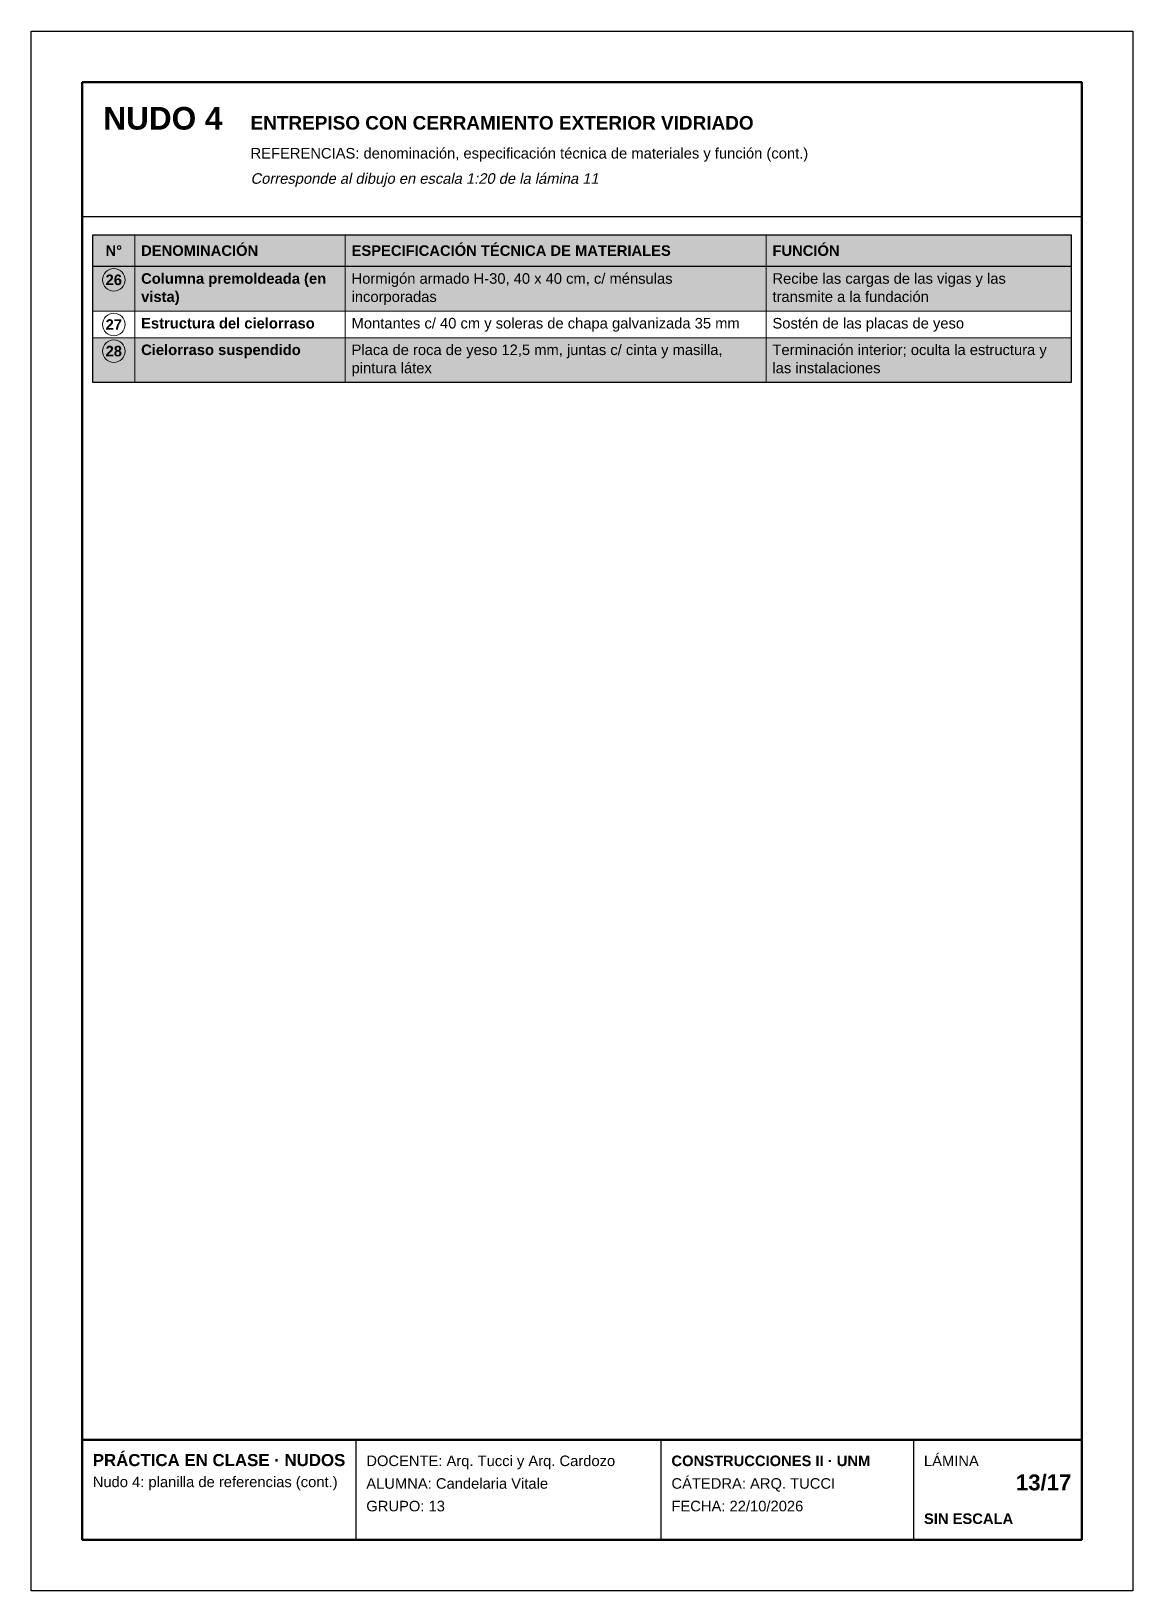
# Model space of a CAD drawing. Header units: millimetres. Extents: x 6 to 4194, y 6 to 5934.
import ezdxf
from ezdxf.enums import TextEntityAlignment as Align

# ---------------------------------------------------------------- set-up
doc = ezdxf.new("R2010")
doc.units = ezdxf.units.MM
doc.header["$LTSCALE"] = 20
for name, color, linetype in [('X-MARCO', 7, 'Continuous'), ('X-ROTULO', 7, 'Continuous'), ('X-TABLA', 7, 'Continuous'), ('X-TEXTOS', 7, 'Continuous')]:
    doc.layers.add(name, color=color, linetype=linetype)
doc.styles.add('ARIAL', font='arial.ttf')
doc.styles.add('ARIAL-B', font='arialbd.ttf')

msp = doc.modelspace()

# ---------------------------------------------------------------- hatches: boundary and pattern name
at = {"layer": 'X-TABLA', "true_color": 0xd9d9d9}
h = msp.add_hatch(color=254, dxfattribs=at)
h.dxf.hatch_style = 1
h.paths.add_polyline_path([(240, 5160), (3960, 5160), (3960, 5040), (240, 5040)])
at = {"layer": 'X-TABLA', "true_color": 0xf2f2f2}
h = msp.add_hatch(color=7, dxfattribs=at)
h.dxf.hatch_style = 1
h.paths.add_polyline_path([(240, 5040), (3960, 5040), (3960, 4870), (240, 4870)])
h = msp.add_hatch(color=7, dxfattribs=at)
h.dxf.hatch_style = 1
h.paths.add_polyline_path([(240, 4769), (3960, 4769), (3960, 4599), (240, 4599)])

# ---------------------------------------------------------------- linework, layer by layer
at = {"layer": 'X-MARCO', "lineweight": 30}
msp.add_lwpolyline([(6, 5934), (4194, 5934), (4194, 6), (6, 6)], close=True, dxfattribs=at)
at = {"layer": 'X-MARCO', "lineweight": 50}
msp.add_lwpolyline([(200, 5740), (4000, 5740), (4000, 200), (200, 200)], close=True, dxfattribs=at)
at = {"layer": 'X-ROTULO', "lineweight": 50}
msp.add_lwpolyline([(200, 580), (4000, 580), (4000, 200), (200, 200)], close=True, dxfattribs=at)
at = {"layer": 'X-ROTULO', "lineweight": 25}
for points in [[(1240, 580), (1240, 200)], [(2400, 580), (2400, 200)], [(3360, 580), (3360, 200)]]:
    msp.add_lwpolyline(points, dxfattribs=at)
at = {"layer": 'X-TABLA', "lineweight": 25}
msp.add_lwpolyline([(240, 5160), (3960, 5160), (3960, 5040), (240, 5040)], close=True, dxfattribs=at)
at = {"layer": 'X-TABLA', "lineweight": 30}
msp.add_lwpolyline([(240, 5160), (3960, 5160), (3960, 4599), (240, 4599)], close=True, dxfattribs=at)
at = {"layer": 'X-TABLA', "lineweight": 13}
for points in [[(400, 5160), (400, 4599)], [(1200, 5160), (1200, 4599)], [(2800, 5160), (2800, 4599)], [(240, 4870), (3960, 4870)], [(240, 4769), (3960, 4769)], [(240, 4599), (3960, 4599)]]:
    msp.add_lwpolyline(points, dxfattribs=at)
at = {"layer": 'X-TABLA', "lineweight": 18}
for centre in [(320, 4989), (320, 4819), (320, 4718)]:
    msp.add_circle(centre, 43, dxfattribs=at)
at = {"layer": 'X-TEXTOS', "lineweight": 25}
msp.add_lwpolyline([(200, 5230), (4000, 5230)], dxfattribs=at)

# ---------------------------------------------------------------- texts
at = {"layer": 'X-ROTULO'}
for s, height, style, p in [('PRÁCTICA EN CLASE · NUDOS', 45.824, 'ARIAL-B', (240, 480)), ('DOCENTE: Arq. Tucci y Arq. Cardozo', 40.096, 'ARIAL', (1280, 480)), ('CONSTRUCCIONES II · UNM', 40.096, 'ARIAL-B', (2440, 480)), ('LÁMINA', 40.1, 'ARIAL', (3400, 480)), ('Nudo 4: planilla de referencias (cont.)', 40.096, 'ARIAL', (240, 400)), ('ALUMNA: Candelaria Vitale', 40.096, 'ARIAL', (1280, 394)), ('CÁTEDRA: ARQ. TUCCI', 40.096, 'ARIAL', (2440, 394)), ('GRUPO: 13', 40.1, 'ARIAL', (1280, 308)), ('FECHA: 22/10/2026', 40.096, 'ARIAL', (2440, 308)), ('SIN ESCALA', 40.1, 'ARIAL-B', (3400, 260))]:
    msp.add_text(s, height=height, dxfattribs=dict(at, style=style)).set_placement(p)
at = {"layer": 'X-ROTULO', "style": 'ARIAL-B'}
msp.add_text('13/17', height=60.14, dxfattribs=at).set_placement((3960, 388), align=Align.RIGHT)
at = {"layer": 'X-TABLA', "style": 'ARIAL-B'}
for s, p in [('N°', (320, 5080)), ('26', (320, 4969)), ('27', (320, 4799)), ('28', (320, 4698))]:
    msp.add_text(s, height=40.1, dxfattribs=at).set_placement(p, align=Align.CENTER)
at = {"layer": 'X-TABLA'}
for s, height, style, p in [('DENOMINACIÓN', 40.096, 'ARIAL-B', (424, 5080)), ('ESPECIFICACIÓN TÉCNICA DE MATERIALES', 40.096, 'ARIAL-B', (1224, 5080)), ('FUNCIÓN', 40.1, 'ARIAL-B', (2824, 5080)), ('Columna premoldeada (en', 40.096, 'ARIAL-B', (424, 4974)), ('Hormigón armado H-30, 40 x 40 cm, c/ ménsulas', 40.096, 'ARIAL', (1224, 4974)), ('Recibe las cargas de las vigas y las', 40.096, 'ARIAL', (2824, 4974)), ('vista)', 40.1, 'ARIAL-B', (424, 4905)), ('incorporadas', 40.096, 'ARIAL', (1224, 4905)), ('transmite a la fundación', 40.096, 'ARIAL', (2824, 4905)), ('Estructura del cielorraso', 40.096, 'ARIAL-B', (424, 4804)), ('Montantes c/ 40 cm y soleras de chapa galvanizada 35 mm', 40.096, 'ARIAL', (1224, 4804)), ('Sostén de las placas de yeso', 40.096, 'ARIAL', (2824, 4804)), ('Cielorraso suspendido', 40.096, 'ARIAL-B', (424, 4703)), ('Placa de roca de yeso 12,5 mm, juntas c/ cinta y masilla,', 40.096, 'ARIAL', (1224, 4703)), ('Terminación interior; oculta la estructura y', 40.096, 'ARIAL', (2824, 4703)), ('pintura látex', 40.096, 'ARIAL', (1224, 4634)), ('las instalaciones', 40.096, 'ARIAL', (2824, 4634))]:
    msp.add_text(s, height=height, dxfattribs=dict(at, style=style)).set_placement(p)
at = {"layer": 'X-TEXTOS'}
for s, height, style, p in [('NUDO 4', 85.92, 'ARIAL-B', (280, 5560)), ('ENTREPISO CON CERRAMIENTO EXTERIOR VIDRIADO', 51.552, 'ARIAL-B', (840, 5560)), ('REFERENCIAS: denominación, especificación técnica de materiales y función (cont.)', 40.096, 'ARIAL', (840, 5450))]:
    msp.add_text(s, height=height, dxfattribs=dict(at, style=style)).set_placement(p)
at = {"layer": 'X-TEXTOS', "style": 'ARIAL', "oblique": 12}
msp.add_text('Corresponde al dibujo en escala 1:20 de la lámina 11', height=40.096, dxfattribs=at).set_placement((840, 5354))

doc.saveas('drawing.dxf')
